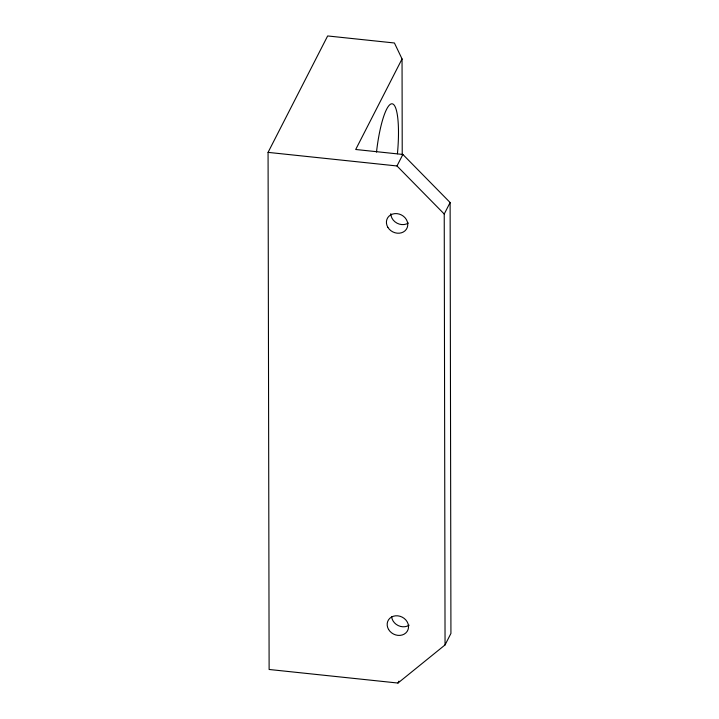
<?xml version="1.0" encoding="UTF-8"?>
<svg xmlns="http://www.w3.org/2000/svg" width="719" height="719" viewBox="0 0 719 719"><rect width="100%" height="100%" fill="white"/><g stroke="black" fill="none" stroke-linecap="round" stroke-linejoin="round"><path stroke-width="1.08" d="M402.047 58.94L355.707 149.489L402.874 154.459L450.121 202.524L450.93 633.43L445.052 644.925L397.967 683.05L269.122 669.479L268.07 152.374L327.648 35.95L394.425 42.987L402.047 58.94L402.227 154.882M268.07 152.374L396.987 165.963L402.874 154.459M445.052 644.925L444.234 214.019L450.121 202.524M397.967 683.05L398.946 681.136M396.987 165.963L444.234 214.019M376.495 152.122A51.669 10.506 -84 0 1 392.08 103.797A51.669 10.506 -84 0 1 397.427 153.776M408.401 222.998A10.983 9.509 27.1 0 1 397.014 223.169A10.983 9.509 27.1 0 1 390.821 213.66M409.156 625.179A10.983 9.509 27.1 0 1 398.191 625.566A10.983 9.509 27.1 0 1 391.621 616.695M387.847 227.321A10.983 9.509 27.1 0 0 406.361 229.271A10.983 9.509 27.1 0 0 397.077 213.651A10.983 9.509 27.1 0 0 387.847 227.321M388.602 629.502A10.983 9.509 27.1 0 0 407.125 631.453A10.983 9.509 27.1 0 0 397.832 615.832A10.983 9.509 27.1 0 0 388.602 629.502"/></g></svg>
